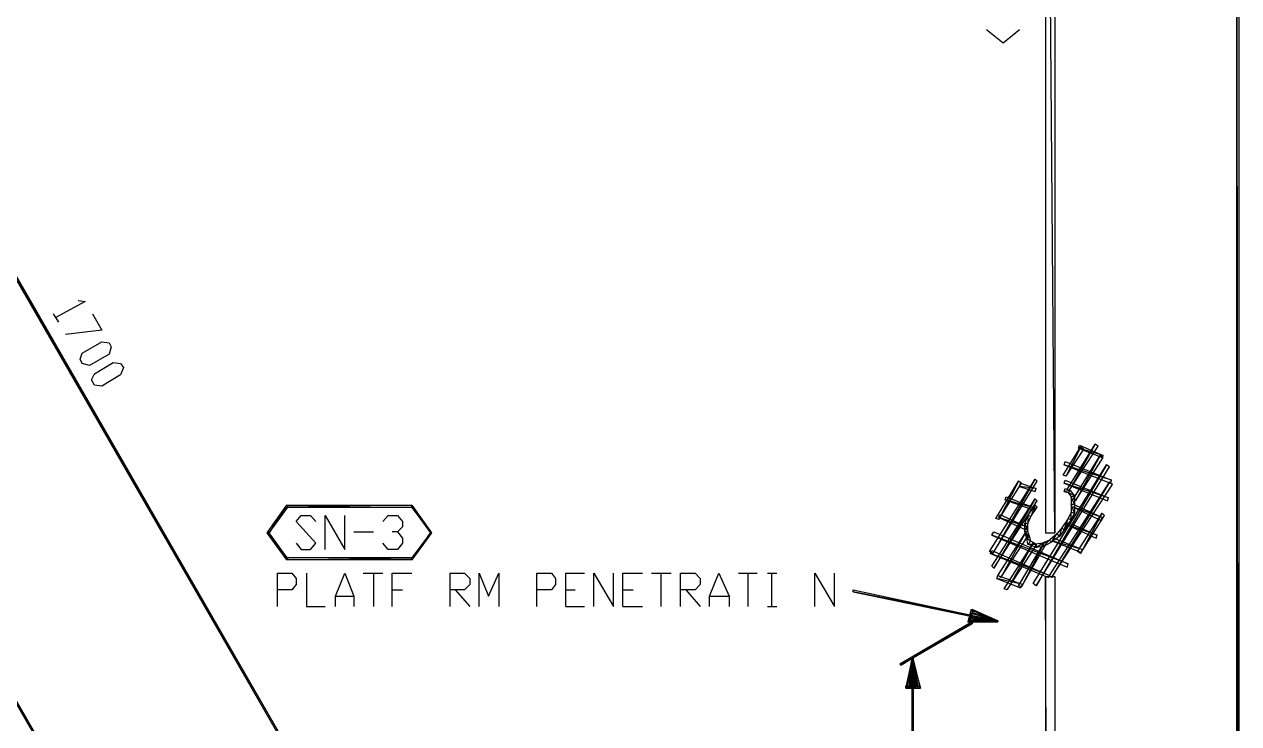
# Model space of a CAD drawing. Header units: millimetres. Extents: x 43 to 817, y 0 to 715.
# Drawn here: x 545.7 to 686.7, y 279.8 to 361 of the extents above; entities that cross this region are included whole.
import ezdxf

# ---------------------------------------------------------------- set-up
doc = ezdxf.new("R2010")
doc.units = ezdxf.units.MM
doc.layers.add('DIAGRAM', color=4, linetype='Continuous')

msp = doc.modelspace()

# ---------------------------------------------------------------- linework, layer by layer
at = {"layer": 'DIAGRAM'}
for p, q in [((454.6, 487.72), (686.68, 85.72)), ((454.6, 487.72), (686.68, 85.72)), ((686.44, 85.6), (454.6, 487.72)), ((686.68, 85.72), (454.72, 487.72)), ((438.52, 464.44), (567.04, 243.88)), ((438.52, 464.44), (567.04, 243.88)), ((567.04, 243.88), (439.48, 464.92)), ((686.68, 98.08), (686.44, 452.44)), ((686.44, 452.44), (686.44, 98.08)), ((686.68, 98.08), (686.44, 452.44)), ((686.68, 452.44), (686.68, 98.08)), ((665.32, 301.96), (664.24, 434.56)), ((664.24, 434.56), (664.24, 301.96)), ((665.32, 301.96), (664.24, 434.56)), ((665.32, 434.56), (665.32, 301.96)), ((657.4, 360.4), (659.32, 358.84)), ((659.32, 358.84), (661.24, 360.4)), ((552.76, 328.84), (549.28, 326.92)), ((551.92, 328.96), (552.76, 328.84)), ((549.04, 327.4), (549.64, 326.44)), ((553.6, 327.4), (554.68, 325.48)), ((554.68, 325.48), (550.48, 325)), ((552.4, 322.84), (554.68, 324.16)), ((554.68, 324.16), (555.52, 324.04)), ((555.52, 324.04), (555.76, 323.56)), ((555.76, 323.56), (555.52, 322.72)), ((552.16, 322.12), (552.4, 322.84)), ((552.4, 321.64), (552.16, 322.12)), ((553.24, 321.4), (552.4, 321.64)), ((555.52, 322.72), (553.24, 321.4)), ((553.84, 320.44), (556, 321.76)), ((556, 321.76), (556.84, 321.64)), ((556.84, 321.64), (557.2, 321.16)), ((553.48, 319.72), (553.84, 320.44)), ((556.84, 320.32), (554.68, 319)), ((557.2, 321.16), (556.84, 320.32)), ((553.84, 319.12), (553.48, 319.72)), ((554.68, 319), (553.84, 319.12)), ((666.28, 308.68), (668.32, 311.92)), ((668.32, 311.92), (666.64, 308.56)), ((668.32, 311.92), (666.64, 308.56)), ((666.64, 308.56), (668.68, 311.68)), ((666.76, 307), (670, 312.28)), ((670, 312.28), (667, 306.88)), ((670, 312.28), (667, 306.88)), ((667, 306.88), (670.36, 312.04)), ((668.08, 311.8), (668.2, 312.16)), ((670.96, 310.96), (668.08, 311.8)), ((668.08, 311.8), (670.84, 310.72)), ((670.96, 310.96), (668.08, 311.8)), ((668.2, 312.16), (670.96, 310.96)), ((668.68, 311.68), (668.32, 311.92)), ((670.36, 312.04), (670, 312.28)), ((666.4, 309.88), (666.52, 310.24)), ((666.52, 310.24), (671.92, 308.08)), ((667.48, 305.92), (670.6, 310.96)), ((670.6, 310.96), (667.72, 305.68)), ((670.6, 310.96), (667.72, 305.68)), ((667.72, 305.68), (670.96, 310.72)), ((670.96, 310.72), (670.6, 310.96)), ((670.84, 310.72), (670.96, 310.96)), ((662.8, 296.08), (671.32, 309.88)), ((671.32, 309.88), (663.16, 295.84)), ((671.32, 309.88), (663.16, 295.84)), ((663.16, 295.84), (671.68, 309.64)), ((671.92, 308.08), (666.4, 309.88)), ((666.4, 309.88), (671.8, 307.72)), ((671.92, 308.08), (666.4, 309.88)), ((671.68, 309.64), (671.32, 309.88)), ((657.76, 299.8), (663.04, 308.2)), ((663.04, 308.2), (658.12, 299.56)), ((663.04, 308.2), (658.12, 299.56)), ((658.12, 299.56), (663.28, 307.96)), ((658.48, 303.64), (661.12, 307.96)), ((661.12, 307.96), (658.84, 303.52)), ((661.12, 307.96), (658.84, 303.52)), ((658.84, 303.52), (661.48, 307.72)), ((661.48, 307.72), (661.12, 307.96)), ((661.24, 307.36), (661.36, 307.72)), ((661.36, 307.72), (663.16, 307.12)), ((663.28, 307.96), (663.04, 308.2)), ((664.72, 297.04), (671.68, 307.84)), ((671.68, 307.84), (664.96, 296.8)), ((671.68, 307.84), (664.96, 296.8)), ((664.96, 296.8), (672.04, 307.6)), ((666.64, 308.56), (666.28, 308.68)), ((666.4, 307.72), (666.52, 308.08)), ((671.56, 306.04), (666.4, 307.72)), ((666.4, 307.72), (671.44, 305.68)), ((671.56, 306.04), (666.4, 307.72)), ((666.52, 308.08), (671.56, 306.04)), ((672.04, 307.6), (671.68, 307.84)), ((671.8, 307.72), (671.92, 308.08)), ((659.56, 305.8), (659.68, 306.16)), ((659.68, 306.16), (663.04, 304.84)), ((663.16, 307.12), (661.24, 307.36)), ((661.24, 307.36), (663.04, 306.76)), ((663.16, 307.12), (661.24, 307.36)), ((663.04, 306.76), (663.16, 307.12)), ((666.4, 306.76), (666.52, 307.12)), ((667.12, 306.88), (666.4, 306.76)), ((667.12, 306.88), (666.4, 306.76)), ((666.4, 306.76), (666.88, 306.64)), ((666.52, 307.12), (667.12, 306.88)), ((666.52, 307), (666.52, 307)), ((667, 306.88), (666.76, 307)), ((666.88, 306.64), (667.12, 306.88)), ((666.88, 306.64), (667.12, 306.88)), ((667.6, 306.28), (666.88, 306.64)), ((666.88, 306.64), (667.24, 306.16)), ((667.6, 306.28), (666.88, 306.64)), ((667.12, 306.88), (667.6, 306.28)), ((667.24, 306.16), (667.6, 306.28)), ((667.24, 306.16), (667.6, 306.28)), ((667.6, 305.32), (667.24, 306.16)), ((667.24, 306.16), (667.24, 305.32)), ((667.6, 305.32), (667.24, 306.16)), ((667.6, 306.28), (667.6, 305.32)), ((671.44, 305.68), (671.56, 306.04)), ((573.88, 301.96), (576.16, 305.2)), ((576.16, 305.2), (574.12, 301.96)), ((576.16, 305.2), (574.12, 301.96)), ((574.12, 301.96), (576.28, 304.96)), ((576.28, 304.96), (576.16, 305.2)), ((576.16, 305.2), (590.68, 305.2)), ((576.28, 304.96), (576.16, 305.2)), ((590.68, 305.2), (576.28, 304.96)), ((590.68, 305.2), (576.28, 304.96)), ((576.28, 304.96), (590.68, 304.96)), ((590.68, 304.96), (590.68, 305.2)), ((590.68, 305.2), (592.96, 301.96)), ((590.68, 304.96), (590.68, 305.2)), ((592.96, 301.96), (590.68, 304.96)), ((590.68, 304.96), (592.84, 301.96)), ((592.96, 301.96), (590.68, 304.96)), ((658, 298.12), (663.04, 305.92)), ((663.04, 305.92), (658.24, 297.88)), ((663.04, 305.92), (658.24, 297.88)), ((658.24, 297.88), (663.28, 305.68)), ((663.04, 304.84), (659.56, 305.8)), ((659.56, 305.8), (662.92, 304.6)), ((663.04, 304.84), (659.56, 305.8)), ((662.2, 304), (663.04, 305.2)), ((663.04, 305.2), (662.56, 303.88)), ((663.04, 305.2), (662.56, 303.88)), ((662.56, 303.88), (663.28, 304.96)), ((662.92, 304.6), (663.04, 304.84)), ((663.28, 305.68), (663.04, 305.92)), ((663.28, 304.96), (663.04, 305.2)), ((667.6, 304.24), (667.24, 305.32)), ((667.24, 305.32), (667.24, 304.36)), ((667.6, 304.24), (667.24, 305.32)), ((667.24, 305.32), (667.6, 305.32)), ((667.24, 305.32), (667.6, 305.32)), ((667.72, 305.68), (667.48, 305.92)), ((667.48, 304.96), (667.72, 305.2)), ((670.84, 303.76), (667.48, 304.96)), ((667.48, 304.96), (670.72, 303.4)), ((670.84, 303.76), (667.48, 304.96)), ((667.6, 305.32), (667.6, 304.24)), ((667.72, 305.2), (670.84, 303.76)), ((577.24, 303.28), (577.84, 304)), ((579.52, 300.76), (577.24, 303.28)), ((577.84, 304), (578.92, 304)), ((578.92, 304), (579.52, 303.28)), ((580.6, 300.04), (580.6, 304)), ((580.6, 304), (582.88, 300.04)), ((582.88, 300.04), (582.88, 304)), ((587.32, 303.28), (587.92, 304)), ((587.92, 304), (589, 304)), ((589, 304), (589.6, 303.28)), ((589.6, 303.28), (589.6, 302.68)), ((658.84, 303.52), (658.48, 303.64)), ((658.84, 303.76), (658.96, 304.12)), ((662.08, 302.68), (658.84, 303.76)), ((658.84, 303.76), (661.96, 302.32)), ((662.08, 302.68), (658.84, 303.76)), ((658.96, 304.12), (662.08, 302.68)), ((661.84, 303.04), (662.2, 304)), ((662.56, 303.88), (662.2, 304)), ((662.56, 303.88), (662.2, 304)), ((662.2, 304), (662.2, 303.04)), ((662.2, 304), (662.2, 303.04)), ((662.2, 303.04), (662.56, 303.88)), ((666.88, 303.64), (666.16, 302.56)), ((666.4, 302.32), (666.88, 303.64)), ((666.4, 302.32), (666.88, 303.64)), ((667.24, 303.52), (666.4, 302.32)), ((666.76, 302.92), (666.88, 303.16)), ((667.24, 304.36), (666.88, 303.64)), ((666.88, 303.64), (667.24, 303.52)), ((666.88, 303.64), (667.24, 303.52)), ((666.88, 303.16), (670.24, 301.72)), ((667.24, 303.52), (667.24, 304.36)), ((667.24, 303.52), (667.24, 304.36)), ((667.24, 304.36), (667.6, 304.24)), ((667.24, 304.36), (667.6, 304.24)), ((667.6, 304.24), (667.24, 303.52)), ((667.96, 299.8), (670.84, 304.24)), ((670.84, 304.24), (668.32, 299.56)), ((670.84, 304.24), (668.32, 299.56)), ((668.32, 299.56), (671.08, 304)), ((670.72, 303.4), (670.84, 303.76)), ((671.08, 304), (670.84, 304.24)), ((574.12, 301.96), (573.88, 301.96)), ((574.12, 301.96), (573.88, 301.96)), ((573.88, 301.96), (576.28, 298.96)), ((573.88, 301.96), (576.28, 298.96)), ((576.16, 298.84), (573.88, 301.96)), ((576.28, 298.96), (574.12, 301.96)), ((583.96, 302.08), (586.24, 302.08)), ((589, 302.08), (588.4, 302.08)), ((589.6, 302.68), (589, 302.08)), ((589, 302.08), (589.6, 301.36)), ((590.68, 298.84), (592.84, 301.96)), ((592.84, 301.96), (590.68, 299.08)), ((590.68, 298.84), (592.84, 301.96)), ((592.96, 301.96), (590.68, 298.84)), ((592.84, 301.96), (592.96, 301.96)), ((592.84, 301.96), (592.96, 301.96)), ((658, 301.72), (658.24, 302.08)), ((658.24, 302.08), (666.88, 298.36)), ((658.72, 297.04), (661.84, 301.84)), ((661.84, 301.84), (659.08, 296.8)), ((661.84, 301.84), (659.08, 296.8)), ((662.2, 303.04), (661.84, 303.04)), ((662.2, 303.04), (661.84, 303.04)), ((661.84, 303.04), (662.2, 302.08)), ((661.84, 303.04), (662.2, 302.08)), ((661.84, 302.08), (661.84, 303.04)), ((662.2, 302.08), (661.84, 302.08)), ((662.2, 302.08), (661.84, 302.08)), ((661.84, 302.08), (662.44, 301.48)), ((661.84, 302.08), (662.44, 301.48)), ((662.08, 301.36), (661.84, 302.08)), ((662.2, 301.6), (661.84, 301.84)), ((661.96, 302.32), (662.08, 302.68)), ((662.2, 302.08), (662.2, 303.04)), ((662.44, 301.48), (662.2, 302.08)), ((664.24, 301.96), (665.32, 301.96)), ((665.56, 301.84), (664.72, 301.12)), ((664.96, 300.88), (665.56, 301.84)), ((664.96, 300.88), (665.56, 301.84)), ((666.16, 302.56), (665.56, 301.84)), ((665.56, 301.84), (665.92, 301.6)), ((665.56, 301.84), (665.92, 301.6)), ((665.92, 301.6), (666.16, 302.56)), ((665.92, 301.6), (666.16, 302.56)), ((666.4, 302.32), (665.92, 301.6)), ((666.16, 302.56), (666.4, 302.32)), ((666.16, 302.56), (666.4, 302.32)), ((670.24, 301.72), (666.76, 302.92)), ((666.76, 302.92), (670.12, 301.36)), ((670.24, 301.72), (666.76, 302.92)), ((577.24, 300.76), (577.84, 300.04)), ((578.92, 300.04), (579.52, 300.76)), ((587.92, 300.04), (587.32, 300.76)), ((589.6, 300.76), (589, 300.04)), ((589.6, 301.36), (589.6, 300.76)), ((666.88, 298.36), (658, 301.72)), ((658, 301.72), (666.76, 298)), ((666.88, 298.36), (658, 301.72)), ((659.08, 296.8), (662.2, 301.6)), ((659.44, 295.48), (662.8, 300.76)), ((662.8, 300.76), (659.8, 295.36)), ((662.8, 300.76), (659.8, 295.36)), ((659.8, 295.36), (663.16, 300.52)), ((661.12, 295.84), (664.12, 300.88)), ((664.12, 300.88), (661.48, 295.72)), ((664.12, 300.88), (661.48, 295.72)), ((661.48, 295.72), (664.36, 300.76)), ((662.44, 301.48), (662.08, 301.36)), ((662.44, 301.48), (662.08, 301.36)), ((662.08, 301.36), (662.56, 301)), ((662.08, 301.36), (662.56, 301)), ((662.2, 300.64), (662.08, 301.36)), ((662.56, 301), (662.2, 300.64)), ((662.56, 301), (662.2, 300.64)), ((662.2, 300.64), (663.16, 300.64)), ((662.2, 300.64), (663.16, 300.64)), ((663.16, 300.28), (662.2, 300.64)), ((662.56, 301), (662.44, 301.48)), ((663.16, 300.64), (662.56, 301)), ((663.16, 300.52), (662.8, 300.76)), ((663.16, 300.28), (663.88, 300.76)), ((663.88, 300.76), (663.16, 300.64)), ((663.16, 300.28), (663.88, 300.76)), ((663.16, 300.64), (663.16, 300.28)), ((663.16, 300.64), (663.16, 300.28)), ((664, 300.4), (663.16, 300.28)), ((664.72, 301.12), (663.88, 300.76)), ((663.88, 300.76), (664, 300.4)), ((663.88, 300.76), (664, 300.4)), ((664, 300.4), (664.72, 301.12)), ((664, 300.4), (664.72, 301.12)), ((664.96, 300.88), (664, 300.4)), ((664.36, 300.76), (664.12, 300.88)), ((664.72, 301.12), (664.96, 300.88)), ((664.72, 301.12), (664.96, 300.88)), ((665.92, 301.6), (664.96, 300.88)), ((665.08, 301), (665.2, 301.36)), ((668.56, 300.04), (665.08, 301)), ((665.08, 301), (668.44, 299.68)), ((668.56, 300.04), (665.08, 301)), ((665.2, 301.36), (668.56, 300.04)), ((670.12, 301.36), (670.24, 301.72)), ((576.16, 299.08), (576.16, 298.84)), ((576.16, 298.84), (590.68, 299.08)), ((590.68, 299.08), (576.16, 299.08)), ((576.16, 298.84), (590.68, 299.08)), ((576.28, 298.96), (576.16, 298.84)), ((577.84, 300.04), (578.92, 300.04)), ((589, 300.04), (587.92, 300.04)), ((590.68, 299.08), (590.68, 298.84)), ((590.68, 299.08), (590.68, 298.84)), ((658.12, 299.56), (657.76, 299.8)), ((657.88, 299.56), (658, 299.92)), ((664.72, 297.04), (657.88, 299.56)), ((657.88, 299.56), (664.6, 296.8)), ((664.72, 297.04), (657.88, 299.56)), ((658, 299.92), (664.72, 297.04)), ((668.32, 299.56), (667.96, 299.8)), ((668.44, 299.68), (668.56, 300.04)), ((590.68, 298.84), (576.16, 298.84)), ((658.24, 297.88), (658, 298.12)), ((666.76, 298), (666.88, 298.36)), ((575.08, 293.44), (575.08, 297.28)), ((575.08, 297.28), (576.76, 297.28)), ((576.76, 297.28), (577.24, 296.68)), ((577.24, 296.68), (577.24, 295.96)), ((578.44, 297.28), (578.44, 293.44)), ((581.8, 294.64), (582.88, 297.28)), ((582.88, 297.28), (583.96, 294.64)), ((585.04, 297.28), (587.32, 297.28)), ((586.24, 297.28), (586.24, 293.44)), ((588.4, 293.44), (588.4, 297.28)), ((588.4, 297.28), (590.68, 297.28)), ((595.12, 293.44), (595.12, 297.28)), ((595.12, 297.28), (596.8, 297.28)), ((596.8, 297.28), (597.4, 296.68)), ((597.4, 296.68), (597.4, 295.96)), ((598.48, 293.44), (598.48, 297.28)), ((598.48, 297.28), (599.56, 294.64)), ((599.56, 294.64), (600.76, 297.28)), ((600.76, 297.28), (600.76, 293.44)), ((605.2, 293.44), (605.2, 297.28)), ((605.2, 297.28), (606.88, 297.28)), ((606.88, 297.28), (607.36, 296.68)), ((607.36, 296.68), (607.36, 295.96)), ((608.56, 293.44), (608.56, 297.28)), ((608.56, 297.28), (610.72, 297.28)), ((611.8, 293.44), (611.8, 297.28)), ((611.8, 297.28), (614.08, 293.44)), ((614.08, 293.44), (614.08, 297.28)), ((615.16, 293.44), (615.16, 297.28)), ((615.16, 297.28), (617.44, 297.28)), ((618.52, 297.28), (620.8, 297.28)), ((619.6, 297.28), (619.6, 293.44)), ((621.88, 293.44), (621.88, 297.28)), ((621.88, 297.28), (623.56, 297.28)), ((623.56, 297.28), (624.16, 296.68)), ((624.16, 296.68), (624.16, 295.96)), ((625.24, 294.64), (626.32, 297.28)), ((626.32, 297.28), (627.52, 294.64)), ((628.6, 297.28), (630.76, 297.28)), ((629.68, 297.28), (629.68, 293.44)), ((631.96, 297.28), (633.04, 297.28)), ((632.44, 297.28), (632.44, 293.44)), ((637.48, 293.44), (637.48, 297.28)), ((637.48, 297.28), (639.76, 293.44)), ((639.76, 293.44), (639.76, 297.28)), ((658.6, 296.68), (658.72, 297.04)), ((661.6, 295.96), (658.6, 296.68)), ((658.6, 296.68), (661.36, 295.6)), ((661.6, 295.96), (658.6, 296.68)), ((659.08, 296.8), (658.72, 297.04)), ((658.72, 297.04), (661.6, 295.96)), ((665.32, 85.6), (664.24, 296.92)), ((664.24, 296.92), (664.24, 85.6)), ((665.32, 85.6), (664.24, 296.92)), ((664.24, 296.92), (665.32, 296.92)), ((664.6, 296.8), (664.72, 297.04)), ((664.96, 296.8), (664.72, 297.04)), ((665.32, 296.92), (665.32, 85.6)), ((576.76, 295.36), (575.08, 295.36)), ((577.24, 295.96), (576.76, 295.36)), ((588.4, 295.36), (589.6, 295.36)), ((596.8, 295.36), (595.12, 295.36)), ((595.72, 295.36), (597.4, 293.44)), ((597.4, 295.96), (596.8, 295.36)), ((606.88, 295.36), (605.2, 295.36)), ((607.36, 295.96), (606.88, 295.36)), ((608.56, 295.36), (609.64, 295.36)), ((615.16, 295.36), (616.36, 295.36)), ((623.56, 295.36), (621.88, 295.36)), ((622.48, 295.36), (624.16, 293.44)), ((624.16, 295.96), (623.56, 295.36)), ((641.92, 295.12), (641.92, 295.36)), ((641.92, 295.36), (658.72, 291.76)), ((658.72, 291.76), (641.92, 295.12)), ((641.92, 295.12), (658.72, 291.64)), ((658.72, 291.76), (641.92, 295.12)), ((659.8, 295.36), (659.44, 295.48)), ((661.48, 295.72), (661.12, 295.84)), ((661.36, 295.6), (661.6, 295.96)), ((663.16, 295.84), (662.8, 296.08)), ((578.44, 293.44), (580.6, 293.44)), ((581.8, 293.44), (581.8, 294.64)), ((581.8, 294.64), (583.96, 294.64)), ((583.96, 294.64), (583.96, 293.44)), ((608.56, 293.44), (610.72, 293.44)), ((615.16, 293.44), (617.44, 293.44)), ((625.24, 293.44), (625.24, 294.64)), ((625.24, 294.64), (627.52, 294.64)), ((627.52, 294.64), (627.52, 293.44)), ((631.96, 293.44), (633.04, 293.44)), ((655.6, 293.08), (655.24, 291.64)), ((655.36, 291.76), (655.36, 292)), ((655.36, 292), (658.72, 291.76)), ((655.48, 291.76), (655.6, 293.08)), ((655.48, 291.76), (655.6, 293.08)), ((655.84, 292.96), (655.48, 291.76)), ((655.6, 292.6), (655.48, 292.36)), ((655.48, 292.36), (658.72, 291.76)), ((655.48, 292.36), (658.72, 291.76)), ((658.72, 291.64), (655.48, 292.36)), ((655.48, 292.12), (655.6, 292.36)), ((655.48, 292), (655.48, 292.12)), ((655.48, 292.12), (658.72, 291.76)), ((658.72, 291.76), (655.48, 292.12)), ((655.48, 292.12), (658.72, 291.64)), ((658.72, 291.76), (655.48, 292.12)), ((658.72, 291.76), (655.48, 292)), ((655.48, 292), (658.72, 291.64)), ((658.72, 291.76), (655.48, 292)), ((655.6, 293.08), (655.84, 292.96)), ((658.72, 291.76), (655.6, 292.6)), ((655.6, 292.36), (658.72, 291.76)), ((655.72, 293.08), (655.72, 292.96)), ((658.72, 291.76), (655.72, 293.08)), ((655.72, 293.08), (655.72, 292.96)), ((658.72, 291.76), (655.72, 293.08)), ((655.72, 292.96), (658.72, 291.76)), ((655.72, 292.96), (658.72, 291.76)), ((658.6, 291.64), (655.72, 292.96)), ((655.72, 292.96), (658.72, 291.76)), ((655.72, 292.96), (658.72, 291.76)), ((658.6, 291.64), (655.72, 292.96)), ((655.72, 292.96), (655.72, 292.72)), ((658.72, 291.76), (655.72, 292.96)), ((655.72, 292.72), (658.72, 291.76)), ((655.72, 292.72), (658.72, 291.76)), ((658.6, 291.64), (655.72, 292.72)), ((655.72, 291.64), (647.32, 286.72)), ((647.44, 286.6), (655.72, 291.64)), ((647.44, 286.6), (655.72, 291.64)), ((655.72, 291.4), (647.44, 286.6)), ((658.72, 291.76), (655.24, 291.64)), ((658.72, 291.76), (655.24, 291.64)), ((655.24, 291.64), (655.48, 291.76)), ((655.24, 291.64), (655.48, 291.76)), ((655.24, 291.64), (658.72, 291.64)), ((658.72, 291.76), (655.36, 291.76)), ((655.36, 291.76), (658.72, 291.64)), ((658.72, 291.76), (655.36, 291.76)), ((655.48, 291.76), (658.72, 291.76)), ((655.72, 291.64), (655.72, 291.4)), ((658.72, 291.76), (658.6, 291.64)), ((658.72, 291.76), (658.6, 291.64)), ((658.72, 291.76), (658.6, 291.64)), ((658.72, 291.64), (658.72, 291.76)), ((658.72, 291.64), (658.72, 291.76)), ((658.72, 291.64), (658.72, 291.76)), ((658.72, 291.76), (658.72, 291.64)), ((658.72, 291.64), (658.72, 291.76)), ((658.72, 291.64), (658.72, 291.76)), ((647.32, 286.72), (647.44, 286.6)), ((648.76, 287.44), (648.04, 284.08)), ((648.16, 284.08), (648.76, 287.44)), ((648.16, 284.08), (648.76, 287.44)), ((648.88, 287.44), (648.16, 284.08)), ((648.76, 287.44), (648.16, 284.08)), ((648.4, 284.08), (648.76, 287.44)), ((648.4, 284.08), (648.76, 287.44)), ((648.88, 287.44), (648.4, 284.08)), ((648.76, 287.44), (648.4, 284.08)), ((648.52, 284.08), (648.76, 287.44)), ((648.52, 284.08), (648.76, 287.44)), ((648.88, 287.44), (648.52, 284.08)), ((648.76, 287.44), (648.52, 284.08)), ((648.76, 287.44), (648.88, 287.44)), ((648.88, 287.44), (648.76, 287.44)), ((648.76, 287.44), (649.72, 283.96)), ((648.76, 287.44), (649.72, 283.96)), ((649.48, 284.2), (648.76, 287.44)), ((648.76, 287.44), (648.88, 287.44)), ((648.88, 287.44), (648.76, 287.44)), ((648.76, 287.44), (649.48, 284.08)), ((648.76, 287.44), (649.48, 284.08)), ((649.36, 284.08), (648.76, 287.44)), ((648.76, 287.44), (648.88, 287.44)), ((648.88, 287.44), (648.76, 287.44)), ((648.76, 287.44), (649.24, 284.08)), ((648.76, 287.44), (649.24, 284.08)), ((649.12, 284.08), (648.76, 287.44)), ((648.76, 284.08), (648.76, 287.44)), ((648.76, 284.08), (648.76, 287.44)), ((648.76, 287.44), (648.88, 287.44)), ((648.88, 287.44), (648.76, 284.08)), ((648.88, 287.44), (648.76, 287.44)), ((648.76, 287.44), (649.12, 284.08)), ((648.76, 287.44), (649.12, 284.08)), ((648.88, 284.08), (648.76, 287.44)), ((648.88, 63.88), (648.76, 287.44)), ((648.76, 287.44), (648.76, 63.88)), ((648.88, 63.88), (648.76, 287.44)), ((648.76, 287.44), (648.88, 287.44)), ((649.72, 283.96), (648.88, 287.44)), ((649.48, 284.08), (648.88, 287.44)), ((649.24, 284.08), (648.88, 287.44)), ((649.12, 284.08), (648.88, 287.44)), ((648.88, 287.44), (648.88, 63.88)), ((649.48, 284.2), (648.04, 283.96)), ((649.48, 284.2), (648.04, 283.96)), ((648.04, 283.96), (648.04, 284.2)), ((648.04, 284.2), (649.48, 284.2)), ((648.04, 284.08), (648.16, 284.08)), ((648.04, 283.96), (649.72, 283.96)), ((648.16, 284.08), (648.4, 284.08)), ((648.4, 284.08), (648.52, 284.08)), ((648.52, 284.08), (648.76, 284.08)), ((649.12, 284.08), (648.88, 284.08)), ((649.24, 284.08), (649.12, 284.08)), ((649.48, 284.08), (649.36, 284.08)), ((649.72, 283.96), (649.48, 284.2)), ((649.72, 283.96), (649.48, 284.2))]:
    msp.add_line(p, q, dxfattribs=at)

doc.saveas('drawing.dxf')
